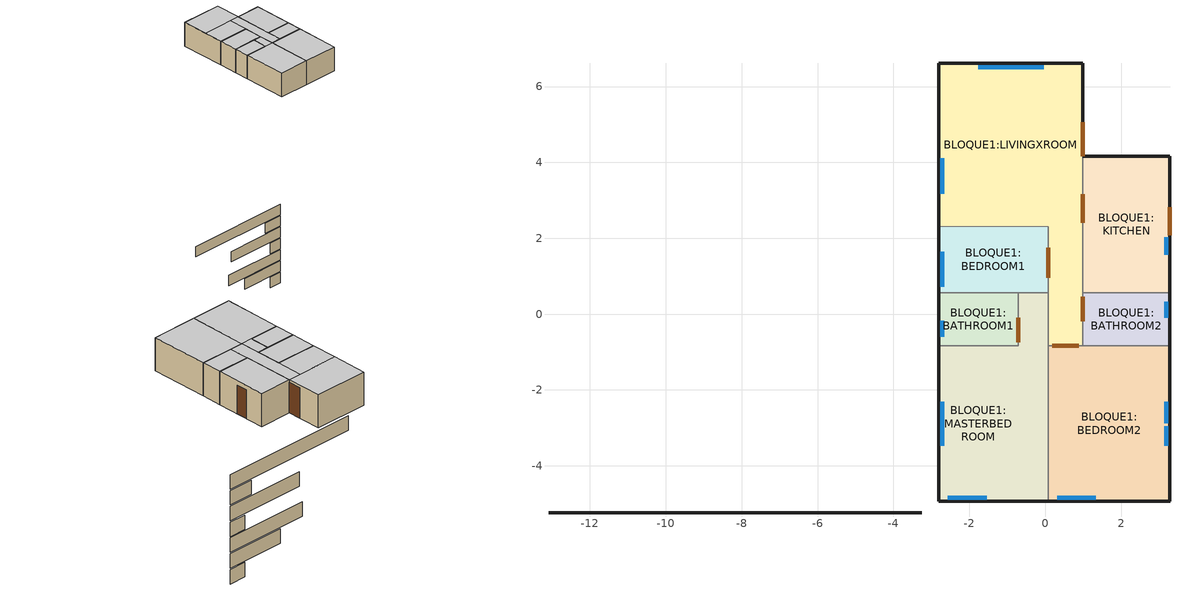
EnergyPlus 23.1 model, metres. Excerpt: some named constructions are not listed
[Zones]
BLOQUE1:LIVINGXROOM
 floor othersideconditionsmodel (SUELO CASO BASE MULCHEN): 0.08,2.31 0.99,2.3 0.99,-0.84 0.08,-0.84 z0; -2.81,6.61 0.99,6.61 0.99,2.3 -2.81,2.31 z0
 wall outside (MURO CASO BASE MULCHEN 01): 0.99,4.16 0.99,6.61 -2.81,6.61 -2.81,2.31 z0:2.3
 wall outside (LinearBridgingConstruction): -3.26,-5.24 -13.09,-5.24 z-11.1:-10.1
 wall to BLOQUE1:BEDROOM1 (Lightweight 2 x 25mm gypsum plasterboard with 100mm cavity): -2.81,2.31 0.08,2.31 0.08,0.56 z0:2.3
 wall to BLOQUE1:MASTERBEDROOM (Lightweight 2 x 25mm gypsum plasterboard with 100mm cavity): 0.08,0.56 0.08,-0.84 z0:2.3
 wall to BLOQUE1:BEDROOM2 (Lightweight 2 x 25mm gypsum plasterboard with 100mm cavity): 0.08,-0.84 0.99,-0.84 z0:2.3
 wall to BLOQUE1:BATHROOM2 (Lightweight 2 x 25mm gypsum plasterboard with 100mm cavity): 0.99,-0.84 0.99,0.56 z0:2.3
 wall to BLOQUE1:KITCHEN (Lightweight 2 x 25mm gypsum plasterboard with 100mm cavity): 0.99,0.56 0.99,4.16 z0:2.3
 window (VENTANA CASO BASE MULCHEN - 1001): -0.03,6.51 -1.77,6.51 z0.74:1.96; -2.71,4.11 -2.71,3.18 z1.04:1.96
 door inside (Puerta interior del proyecto): 0.08,1.74 0.08,0.95 z0:2.1; 0.18,-0.84 0.89,-0.84 / 0.99,-0.18 0.99,0.46 / 0.99,2.42 0.99,3.16 z0:2.12
 door (Copia de Wooden door): 0.99,4.17 0.99,5.06 z0:2.12
 ceiling adiabatic (CIELO FALSO CASO BASE MULCHEN_Reversed): 0.08,4.16 -2.81,4.16 -2.81,2.31 0.08,2.31 z2.3; 0.99,4.16 0.08,4.16 0.08,-0.84 0.99,-0.84 z2.3; 0.99,6.61 -2.81,6.61 -2.81,4.16 0.99,4.16 z2.3
BLOQUE1:BEDROOM1
 floor othersideconditionsmodel (SUELO CASO BASE MULCHEN): -2.81,2.31 0.08,2.31 0.08,0.56 -2.81,0.56 z0
 wall outside (MURO CASO BASE MULCHEN 01): -2.81,2.31 -2.81,0.56 z0:2.3
 wall outside (LinearBridgingConstruction): -3.26,-5.24 -5,-5.24 z-12.2:-11.2
 wall to BLOQUE1:BATHROOM1 (Lightweight 2 x 25mm gypsum plasterboard with 100mm cavity): -2.81,0.56 -0.71,0.56 z0:2.3
 wall to BLOQUE1:MASTERBEDROOM (Lightweight 2 x 25mm gypsum plasterboard with 100mm cavity): -0.71,0.56 0.08,0.56 z0:2.3
 window (VENTANA CASO BASE MULCHEN - 1001): -2.71,1.64 -2.71,0.73 z1.07:1.99
 ceiling adiabatic (CIELO FALSO CASO BASE MULCHEN_Reversed): 0.08,2.31 -2.81,2.31 -2.81,0.56 0.08,0.56 z2.3
BLOQUE1:MASTERBEDROOM
 floor othersideconditionsmodel (SUELO CASO BASE MULCHEN): -2.81,-0.84 -0.71,-0.84 -0.71,-4.94 -2.81,-4.94 z0; -0.71,0.56 0.08,0.56 0.08,-4.94 -0.71,-4.94 z0
 wall outside (MURO CASO BASE MULCHEN 01): -2.81,-0.84 -2.81,-4.94 0.08,-4.94 z0:2.3
 wall outside (LinearBridgingConstruction): -3.26,-5.24 -8.99,-5.24 z-13.3:-12.3
 wall to BLOQUE1:BATHROOM1 (Lightweight 2 x 25mm gypsum plasterboard with 100mm cavity): -0.71,0.56 -0.71,-0.84 -2.81,-0.84 z0:2.3
 wall to BLOQUE1:BEDROOM2 (Lightweight 2 x 25mm gypsum plasterboard with 100mm cavity): 0.08,-4.94 0.08,-0.84 z0:2.3
 window (VENTANA CASO BASE MULCHEN - 1001): -2.71,-2.3 -2.71,-3.47 z1.07:1.99; -2.57,-4.84 -1.55,-4.84 z1.03:1.96
 door inside (Puerta interior del proyecto): -0.71,-0.09 -0.71,-0.74 z0:2.11
 ceiling adiabatic (CIELO FALSO CASO BASE MULCHEN_Reversed): 0.08,0.56 -0.71,0.56 -0.71,-0.84 0.08,-0.84 z2.3; 0.08,-0.84 -2.81,-0.84 -2.81,-4.94 0.08,-4.94 z2.3
BLOQUE1:BEDROOM2
 floor othersideconditionsmodel (SUELO CASO BASE MULCHEN): 0.08,-0.84 3.29,-0.84 3.29,-4.94 0.08,-4.94 z0
 wall outside (MURO CASO BASE MULCHEN 01): 0.08,-4.94 3.29,-4.94 3.29,-0.84 z0:2.3
 wall outside (LinearBridgingConstruction): -3.26,-5.24 -9.26,-5.24 z-15.5:-14.5
 wall to BLOQUE1:BATHROOM2 (Lightweight 2 x 25mm gypsum plasterboard with 100mm cavity): 3.29,-0.84 0.99,-0.84 z0:2.3
 window (VENTANA CASO BASE MULCHEN - 1001): 0.32,-4.84 1.34,-4.84 z1.04:1.96; 3.19,-2.88 3.19,-2.31 / 3.19,-3.47 3.19,-2.96 z1.04:1.95
 ceiling adiabatic (CIELO FALSO CASO BASE MULCHEN_Reversed): 3.29,-0.84 0.08,-0.84 0.08,-4.94 3.29,-4.94 z2.3
BLOQUE1:BATHROOM2
 floor othersideconditionsmodel (SUELO CASO BASE MULCHEN): 0.99,0.56 3.29,0.56 3.29,-0.84 0.99,-0.84 z0
 wall outside (MURO CASO BASE MULCHEN 01): 3.29,-0.84 3.29,0.56 z0:2.3
 wall outside (LinearBridgingConstruction): -3.26,-5.24 -4.45,-5.24 z-17.7:-16.7
 wall to BLOQUE1:KITCHEN (Lightweight 2 x 25mm gypsum plasterboard with 100mm cavity_Rev): 3.29,0.56 0.99,0.56 z0:2.3
 window (VENTANA CASO BASE MULCHEN - 1001): 3.19,-0.1 3.19,0.32 z1.51:1.98
 ceiling adiabatic (CIELO FALSO CASO BASE MULCHEN_Reversed): 3.29,0.56 0.99,0.56 0.99,-0.84 3.29,-0.84 z2.3
BLOQUE1:KITCHEN
 floor othersideconditionsmodel (SUELO CASO BASE MULCHEN): 0.99,4.16 3.29,4.16 3.29,0.56 0.99,0.56 z0
 wall outside (MURO CASO BASE MULCHEN 01): 3.29,0.56 3.29,4.16 0.99,4.16 z0:2.3
 wall outside (LinearBridgingConstruction): -3.26,-5.24 -7.4,-5.24 z-16.6:-15.6
 window (VENTANA CASO BASE MULCHEN - 1001): 3.19,1.56 3.19,2.03 z1.04:1.95
 door (Puerta exterior del proyecto): 3.29,2.07 3.29,2.82 z0:1.99
 ceiling adiabatic (CIELO FALSO CASO BASE MULCHEN_Reversed): 3.29,4.16 0.99,4.16 0.99,0.56 3.29,0.56 z2.3
BLOQUE1:BATHROOM1
 floor othersideconditionsmodel (SUELO CASO BASE MULCHEN): -2.81,0.56 -0.71,0.56 -0.71,-0.84 -2.81,-0.84 z0
 wall outside (MURO CASO BASE MULCHEN 01): -2.81,0.56 -2.81,-0.84 z0:2.3
 wall outside (LinearBridgingConstruction): -3.26,-5.24 -4.45,-5.24 z-14.4:-13.4
 window (VENTANA CASO BASE MULCHEN - 1001): -2.71,-0.18 -2.71,-0.6 z1.5:1.98
 ceiling adiabatic (CIELO FALSO CASO BASE MULCHEN_Reversed): -0.71,0.56 -2.81,0.56 -2.81,-0.84 -0.71,-0.84 z2.3
[Schedule:Day:Interval]
11: No, 24:00, 0
[Schedule:Day:List]
10017: No, 60, .85, .85, .85, .85, .85, .85, 1, 1, 1, 1, 1, 1, 1, 1, 1, 1, 1, 1, 1, 1, 1, 1, .85, .85
[Schedule:Week:Daily]
CEV HORARIO CARGAS INTERNAS ASOCIADAS A OCUPANTES 2O22_Jan; CEV HORARIO CARGAS INTERNAS ASOCIADAS A OCUPANTES 2O22_Feb; CEV HORARIO CARGAS INTERNAS ASOCIADAS A OCUPANTES 2O22_Mar; CEV HORARIO CARGAS INTERNAS ASOCIADAS A OCUPANTES 2O22_Apr; CEV HORARIO CARGAS INTERNAS ASOCIADAS A OCUPANTES 2O22_May; CEV HORARIO CARGAS INTERNAS ASOCIADAS A OCUPANTES 2O22_Jun; CEV HORARIO CARGAS INTERNAS ASOCIADAS A OCUPANTES 2O22_Jul; CEV HORARIO CARGAS INTERNAS ASOCIADAS A OCUPANTES 2O22_Aug; CEV HORARIO CARGAS INTERNAS ASOCIADAS A OCUPANTES 2O22_Sep; CEV HORARIO CARGAS INTERNAS ASOCIADAS A OCUPANTES 2O22_Oct; CEV HORARIO CARGAS INTERNAS ASOCIADAS A OCUPANTES 2O22_Nov; CEV HORARIO CARGAS INTERNAS ASOCIADAS A OCUPANTES 2O22_Dec: 10017, 10017, 10017, 10017, 10017, 10017, 10017, 10017, 10017, 11, 10017, 10017
[Schedule:Year]
CEV HORARIO CARGAS INTERNAS ASOCIADAS A OCUPANTES 2O22: CEV HORARIO CARGAS INTERNAS ASOCIADAS A OCUPANTES 2O22_Jan, 1, 1, 1, 31, CEV HORARIO CARGAS INTERNAS ASOCIADAS A OCUPANTES 2O22_Feb, 2, 1, 2, 28, CEV HORARIO CARGAS INTERNAS ASOCIADAS A OCUPANTES 2O22_Mar, 3, 1, 3, 31, CEV HORARIO CARGAS INTERNAS ASOCIADAS A OCUPANTES 2O22_Apr, 4, 1, 4, 30, CEV HORARIO CARGAS INTERNAS ASOCIADAS A OCUPANTES 2O22_May, 5, 1, 5, 31, CEV HORARIO CARGAS INTERNAS ASOCIADAS A OCUPANTES 2O22_Jun, 6, 1, 6, 30, CEV HORARIO CARGAS INTERNAS ASOCIADAS A OCUPANTES 2O22_Jul, 7, 1, 7, 31, CEV HORARIO CARGAS INTERNAS ASOCIADAS A OCUPANTES 2O22_Aug, 8, 1, 8, 31, CEV HORARIO CARGAS INTERNAS ASOCIADAS A OCUPANTES 2O22_Sep, 9, 1, 9, 30, CEV HORARIO CARGAS INTERNAS ASOCIADAS A OCUPANTES 2O22_Oct, 10, 1, 10, 31, CEV HORARIO CARGAS INTERNAS ASOCIADAS A OCUPANTES 2O22_Nov, 11, 1, 11, 30, CEV HORARIO CARGAS INTERNAS ASOCIADAS A OCUPANTES 2O22_Dec, 12, 1, 12, 31
[Schedule:Compact]
On: Through: 12/31, For: AllDays, Until: 24:00, 1
20001: Through: 12/31, For: Weekdays Weekends SummerDesignDays, Until: 24:00, -.5, For: WinterDesignDays, Until: 24:00, 0, For: AllOtherDays, Until: 24:00, -.5
[SCHEDULE:COMPACT]
Vent_SP_temp: Through: 12/31, For: AllDays, Until: 24:00, 24
[CURVE:BIQUADRATIC] Output Unit Type=Dimensionless
Name | Coefficient1 Constant | Coefficient2 x | Coefficient3 x2 | Coefficient4 y | Coefficient5 y2 | Coefficient6 xy | Minimum Value of x | Maximum Value of x | Minimum Value of y | Maximum Value of y | Input Unit Type for X | Input Unit Type for Y
VRFHeatEIRFTHi | 2.50401 | -0.0573677 | 4.07336e-05 | -0.129597 | 0.00135839 | 0.00317047 | 15 | 27 | -10 | 15 | Temperature | Temperature
CoolingLengthCorrectionFactor | 1.06938 | -0.0014951 | 2.56e-06 | -0.11511 | 0.0511169 | -0.0004369 | 8 | 175 | 0.5 | 1.5 | Temperature | Temperature
VRF Piping Correction Factor for Length in Heating Mode | 0.989916 | 0.001961 | -3.6e-05 | 0 | 0 | 0 | 7 | 106.5 | 1 | 1 | Distance | Dimensionless
VRF Heat Recovery Cooling Capacity Modifier; VRF Heat Recovery Heating Capacity Modifier | 0.9 | 0 | 0 | 0 | 0 | 0 | -100 | 100 | -100 | 100 | Temperature | Temperature
VRF Heat Recovery Cooling Energy Modifier; VRF Heat Recovery Heating Energy Modifier | 1.1 | 0 | 0 | 0 | 0 | 0 | -100 | 100 | -100 | 100 | Temperature | Temperature
[AirflowNetwork:SimulationControl]
VENT: AirflowNetwork Control=MultizoneWithoutDistribution; Wind Pressure Coefficient Type=Input; Height Selection for Local Wind Pressure Calculation=OpeningHeight; Building Type=LowRise; Maximum Number of Iterations=1000; Initialization Type=ZeroNodePressures; Relative Airflow Convergence Tolerance=0.0001; Absolute Airflow Convergence Tolerance=1e-06; Convergence Acceleration Limit=-0.5; Azimuth Angle of Long Axis of Building=0; Ratio of Building Width Along Short Axis to Width Along Long Axis=1; Height Dependence of External Node Temperature=No; Solver=SkylineLU; Allow Unsupported Zone Equipment=No; Do Distribution Duct Sizing Calculation=No
[AirflowNetwork:MultiZone:Zone] Ventilation Control Mode=Temperature; Ventilation Control Zone Temperature Setpoint Schedule=20001; Venting Availability Schedule=CEV HORARIO CARGAS INTERNAS ASOCIADAS A OCUPANTES 2O22
BLOQUE1:LIVINGXROOM; BLOQUE1:BEDROOM1; BLOQUE1:MASTERBEDROOM; BLOQUE1:BATHROOM1; BLOQUE1:BEDROOM2; BLOQUE1:KITCHEN; BLOQUE1:BATHROOM2
[AirflowNetwork:MultiZone:Surface] WindowDoor Opening Factor or Crack Factor=1
Name | Leakage Component | Ventilation Control Mode | Venting Availability Schedule | Ventilation Control Zone Temperature Setpoint Schedule
BLOQUE1:LIVINGXROOM_Partition_2_0_0 | BLOQUE1:LIVINGXROOM_Partition_2_0_0
BLOQUE1:LIVINGXROOM_Partition_3_0_0 | BLOQUE1:LIVINGXROOM_Partition_3_0_0
BLOQUE1:LIVINGXROOM_Partition_3_0_0_0_0_0_Door | BLOQUE1:LIVINGXROOM_Partition_3_0_0_0_0_0_Door | Constant | On
BLOQUE1:LIVINGXROOM_Partition_4_0_0 | BLOQUE1:LIVINGXROOM_Partition_4_0_0
BLOQUE1:LIVINGXROOM_Partition_5_0_0 | BLOQUE1:LIVINGXROOM_Partition_5_0_0
BLOQUE1:LIVINGXROOM_Partition_5_0_0_0_0_0_Door | BLOQUE1:LIVINGXROOM_Partition_5_0_0_0_0_0_Door | Constant | On
BLOQUE1:LIVINGXROOM_Partition_6_0_0 | BLOQUE1:LIVINGXROOM_Partition_6_0_0
BLOQUE1:LIVINGXROOM_Partition_6_0_0_0_0_0_Door | BLOQUE1:LIVINGXROOM_Partition_6_0_0_0_0_0_Door | Constant | On
BLOQUE1:LIVINGXROOM_Partition_7_0_0 | BLOQUE1:LIVINGXROOM_Partition_7_0_0
BLOQUE1:LIVINGXROOM_Partition_7_0_0_0_0_0_Door | BLOQUE1:LIVINGXROOM_Partition_7_0_0_0_0_0_Door | Constant | On
BLOQUE1:LIVINGXROOM_Wall_8_0_0 | BLOQUE1:LIVINGXROOM_Wall_8_0_0
BLOQUE1:LIVINGXROOM_Wall_8_0_0_0_0_0_Door | BLOQUE1:LIVINGXROOM_Wall_8_0_0_0_0_0_Door | Constant | On
BLOQUE1:LIVINGXROOM_Wall_9_0_0 | BLOQUE1:LIVINGXROOM_Wall_9_0_0
BLOQUE1:LIVINGXROOM_Wall_9_0_0_0_0_0_Win | BLOQUE1:LIVINGXROOM_Wall_9_0_0_0_0_0_Win | Temperature | On | Vent_SP_temp
BLOQUE1:LIVINGXROOM_Wall_10_0_0 | BLOQUE1:LIVINGXROOM_Wall_10_0_0
BLOQUE1:LIVINGXROOM_Wall_10_0_0_0_0_0_Win | BLOQUE1:LIVINGXROOM_Wall_10_0_0_0_0_0_Win | Temperature | On | Vent_SP_temp
BLOQUE1:BEDROOM1_Wall_2_0_0 | BLOQUE1:BEDROOM1_Wall_2_0_0
BLOQUE1:BEDROOM1_Wall_2_0_0_0_0_0_Win | BLOQUE1:BEDROOM1_Wall_2_0_0_0_0_0_Win | Temperature | On | Vent_SP_temp
BLOQUE1:BEDROOM1_Partition_3_0_0 | BLOQUE1:BEDROOM1_Partition_3_0_0
BLOQUE1:BEDROOM1_Partition_4_0_0 | BLOQUE1:BEDROOM1_Partition_4_0_0
BLOQUE1:MASTERBEDROOM_Partition_2_0_0 | BLOQUE1:MASTERBEDROOM_Partition_2_0_0
BLOQUE1:MASTERBEDROOM_Partition_2_0_0_0_0_0_Door | BLOQUE1:MASTERBEDROOM_Partition_2_0_0_0_0_0_Door | Constant | On
BLOQUE1:MASTERBEDROOM_Partition_3_0_0 | BLOQUE1:MASTERBEDROOM_Partition_3_0_0
BLOQUE1:MASTERBEDROOM_Wall_4_0_0 | BLOQUE1:MASTERBEDROOM_Wall_4_0_0
BLOQUE1:MASTERBEDROOM_Wall_4_0_0_0_0_0_Win | BLOQUE1:MASTERBEDROOM_Wall_4_0_0_0_0_0_Win | Temperature | On | Vent_SP_temp
BLOQUE1:MASTERBEDROOM_Wall_5_0_0 | BLOQUE1:MASTERBEDROOM_Wall_5_0_0
BLOQUE1:MASTERBEDROOM_Wall_5_0_0_0_0_0_Win | BLOQUE1:MASTERBEDROOM_Wall_5_0_0_0_0_0_Win | Temperature | On | Vent_SP_temp
BLOQUE1:MASTERBEDROOM_Partition_6_0_0 | BLOQUE1:MASTERBEDROOM_Partition_6_0_0
BLOQUE1:BATHROOM1_Wall_2_0_0 | BLOQUE1:BATHROOM1_Wall_2_0_0
BLOQUE1:BATHROOM1_Wall_2_0_0_0_0_0_Win | BLOQUE1:BATHROOM1_Wall_2_0_0_0_0_0_Win | Temperature | On | Vent_SP_temp
BLOQUE1:BEDROOM2_Wall_3_0_0 | BLOQUE1:BEDROOM2_Wall_3_0_0
BLOQUE1:BEDROOM2_Wall_3_0_0_0_0_0_Win | BLOQUE1:BEDROOM2_Wall_3_0_0_0_0_0_Win | Temperature | On | Vent_SP_temp
BLOQUE1:BEDROOM2_Wall_4_0_0 | BLOQUE1:BEDROOM2_Wall_4_0_0
BLOQUE1:BEDROOM2_Wall_4_0_0_0_0_1_Win | BLOQUE1:BEDROOM2_Wall_4_0_0_0_0_1_Win | Temperature | On | Vent_SP_temp
BLOQUE1:BEDROOM2_Wall_4_0_0_1_0_0_Win | BLOQUE1:BEDROOM2_Wall_4_0_0_1_0_0_Win | Temperature | On | Vent_SP_temp
BLOQUE1:BEDROOM2_Partition_5_0_0 | BLOQUE1:BEDROOM2_Partition_5_0_0
BLOQUE1:KITCHEN_Partition_3_0_0 | BLOQUE1:KITCHEN_Partition_3_0_0
BLOQUE1:KITCHEN_Wall_4_0_0 | BLOQUE1:KITCHEN_Wall_4_0_0
BLOQUE1:KITCHEN_Wall_4_0_0_0_0_1_Door | BLOQUE1:KITCHEN_Wall_4_0_0_0_0_1_Door | Constant | On
BLOQUE1:KITCHEN_Wall_4_0_0_1_0_0_Win | BLOQUE1:KITCHEN_Wall_4_0_0_1_0_0_Win | Temperature | On | Vent_SP_temp
BLOQUE1:KITCHEN_Wall_5_0_0 | BLOQUE1:KITCHEN_Wall_5_0_0
BLOQUE1:BATHROOM2_Wall_4_0_0 | BLOQUE1:BATHROOM2_Wall_4_0_0
BLOQUE1:BATHROOM2_Wall_4_0_0_0_0_0_Win | BLOQUE1:BATHROOM2_Wall_4_0_0_0_0_0_Win | Temperature | On | Vent_SP_temp
[AirflowNetwork:MultiZone:ReferenceCrackConditions]
Reference Crack Conditions: Reference Temperature=20; Reference Barometric Pressure=101320; Reference Humidity Ratio=0.005
[AirflowNetwork:MultiZone:Surface:Crack] Reference Crack Conditions=Reference Crack Conditions
Name | Air Mass Flow Coefficient at Reference Conditions | Air Mass Flow Exponent
DefaultCrack | 1e-11 | 0.66
BLOQUE1:LIVINGXROOM_Partition_2_0_0 | 0.0132825 | 0.75
BLOQUE1:LIVINGXROOM_Partition_3_0_0 | 0.0046955 | 0.75
BLOQUE1:LIVINGXROOM_Partition_4_0_0 | 0.0064431 | 0.75
BLOQUE1:LIVINGXROOM_Partition_5_0_0 | 0.0012017 | 0.75
BLOQUE1:LIVINGXROOM_Partition_6_0_0 | 0.0037267 | 0.75
BLOQUE1:LIVINGXROOM_Partition_7_0_0 | 0.0133976 | 0.75
BLOQUE1:LIVINGXROOM_Wall_8_0_0 | 0.0001498 | 0.7
BLOQUE1:LIVINGXROOM_Wall_9_0_0 | 0.0002648 | 0.7
BLOQUE1:LIVINGXROOM_Wall_10_0_0 | 0.0003614 | 0.7
BLOQUE1:BEDROOM1_Wall_2_0_0 | 0.0001275 | 0.7
BLOQUE1:BEDROOM1_Partition_3_0_0; BLOQUE1:MASTERBEDROOM_Partition_3_0_0 | 0.0096667 | 0.75
BLOQUE1:BEDROOM1_Partition_4_0_0 | 0.0036158 | 0.75
BLOQUE1:MASTERBEDROOM_Partition_2_0_0 | 0.0037225 | 0.75
BLOQUE1:MASTERBEDROOM_Wall_4_0_0 | 0.0003338 | 0.7
BLOQUE1:MASTERBEDROOM_Wall_5_0_0 | 0.0002279 | 0.7
BLOQUE1:MASTERBEDROOM_Partition_6_0_0 | 0.0188516 | 0.75
BLOQUE1:BATHROOM1_Wall_2_0_0 | 0.0001208 | 0.7
BLOQUE1:BEDROOM2_Wall_3_0_0 | 0.0002581 | 0.7
BLOQUE1:BEDROOM2_Wall_4_0_0 | 0.0003372 | 0.7
BLOQUE1:BEDROOM2_Partition_5_0_0; BLOQUE1:KITCHEN_Partition_3_0_0 | 0.01058 | 0.75
BLOQUE1:KITCHEN_Wall_4_0_0 | 0.0002546 | 0.7
BLOQUE1:KITCHEN_Wall_5_0_0 | 0.0002116 | 0.7
BLOQUE1:BATHROOM2_Wall_4_0_0 | 0.0001209 | 0.7
[AirflowNetwork:MultiZone:Component:DetailedOpening] Air Mass Flow Exponent When Opening is Closed=0.7; Type of Rectangular Large Vertical Opening LVO=NonPivoted; Extra Crack Length or Height of Pivoting Axis=0; Number of Sets of Opening Factor Data=2; Opening Factor 1=0; Discharge Coefficient for Opening Factor 1=0.65; Width Factor for Opening Factor 1=0; Height Factor for Opening Factor 1=1; Start Height Factor for Opening Factor 1=0; Opening Factor 2=1; Discharge Coefficient for Opening Factor 2=0.65; Width Factor for Opening Factor 2=1; Height Factor for Opening Factor 2=1; Start Height Factor for Opening Factor 2=0; Opening Factor 3=0; Discharge Coefficient for Opening Factor 3=0; Width Factor for Opening Factor 3=0; Height Factor for Opening Factor 3=0; Start Height Factor for Opening Factor 3=0; Opening Factor 4=0; Discharge Coefficient for Opening Factor 4=0; Width Factor for Opening Factor 4=0; Height Factor for Opening Factor 4=0; Start Height Factor for Opening Factor 4=0
Name | Air Mass Flow Coefficient When Opening is Closed
BLOQUE1:LIVINGXROOM_Partition_3_0_0_0_0_0_Door; BLOQUE1:LIVINGXROOM_Partition_5_0_0_0_0_0_Door; BLOQUE1:LIVINGXROOM_Partition_6_0_0_0_0_0_Door; BLOQUE1:LIVINGXROOM_Partition_7_0_0_0_0_0_Door; BLOQUE1:MASTERBEDROOM_Partition_2_0_0_0_0_0_Door | 0.02
BLOQUE1:LIVINGXROOM_Wall_8_0_0_0_0_0_Door; BLOQUE1:KITCHEN_Wall_4_0_0_0_0_1_Door | 0.0006
BLOQUE1:LIVINGXROOM_Wall_9_0_0_0_0_0_Win; BLOQUE1:LIVINGXROOM_Wall_10_0_0_0_0_0_Win; BLOQUE1:BEDROOM1_Wall_2_0_0_0_0_0_Win; BLOQUE1:MASTERBEDROOM_Wall_4_0_0_0_0_0_Win; BLOQUE1:MASTERBEDROOM_Wall_5_0_0_0_0_0_Win; BLOQUE1:BATHROOM1_Wall_2_0_0_0_0_0_Win; BLOQUE1:BEDROOM2_Wall_3_0_0_0_0_0_Win; BLOQUE1:BEDROOM2_Wall_4_0_0_0_0_1_Win; BLOQUE1:BEDROOM2_Wall_4_0_0_1_0_0_Win; BLOQUE1:KITCHEN_Wall_4_0_0_1_0_0_Win; BLOQUE1:BATHROOM2_Wall_4_0_0_0_0_0_Win | 6e-05
[AirflowNetwork:MultiZone:ExternalNode]
Name | External Node Height | Wind Pressure Coefficient Curve
BLOQUE1:LIVINGXROOM_Wall_8_0_0 | 1.53 | BLOQUE1:LIVINGXROOM_Wall_8_0_0
BLOQUE1:LIVINGXROOM_Wall_8_0_0_0_0_0_Door | 1.42 | BLOQUE1:LIVINGXROOM_Wall_8_0_0_0_0_0_Door
BLOQUE1:LIVINGXROOM_Wall_9_0_0 | 1.53 | BLOQUE1:LIVINGXROOM_Wall_9_0_0
BLOQUE1:LIVINGXROOM_Wall_9_0_0_0_0_0_Win | 1.8 | BLOQUE1:LIVINGXROOM_Wall_9_0_0_0_0_0_Win
BLOQUE1:LIVINGXROOM_Wall_10_0_0 | 1.53 | BLOQUE1:LIVINGXROOM_Wall_10_0_0
BLOQUE1:LIVINGXROOM_Wall_10_0_0_0_0_0_Win | 2 | BLOQUE1:LIVINGXROOM_Wall_10_0_0_0_0_0_Win
BLOQUE1:BEDROOM1_Wall_2_0_0 | 1.53 | BLOQUE1:BEDROOM1_Wall_2_0_0
BLOQUE1:BEDROOM1_Wall_2_0_0_0_0_0_Win | 2.04 | BLOQUE1:BEDROOM1_Wall_2_0_0_0_0_0_Win
BLOQUE1:MASTERBEDROOM_Wall_4_0_0 | 1.53 | BLOQUE1:MASTERBEDROOM_Wall_4_0_0
BLOQUE1:MASTERBEDROOM_Wall_4_0_0_0_0_0_Win | 2.04 | BLOQUE1:MASTERBEDROOM_Wall_4_0_0_0_0_0_Win
BLOQUE1:MASTERBEDROOM_Wall_5_0_0 | 1.53 | BLOQUE1:MASTERBEDROOM_Wall_5_0_0
BLOQUE1:MASTERBEDROOM_Wall_5_0_0_0_0_0_Win | 1.99 | BLOQUE1:MASTERBEDROOM_Wall_5_0_0_0_0_0_Win
BLOQUE1:BATHROOM1_Wall_2_0_0 | 1.53 | BLOQUE1:BATHROOM1_Wall_2_0_0
BLOQUE1:BATHROOM1_Wall_2_0_0_0_0_0_Win | 2.32 | BLOQUE1:BATHROOM1_Wall_2_0_0_0_0_0_Win
BLOQUE1:BEDROOM2_Wall_3_0_0 | 1.53 | BLOQUE1:BEDROOM2_Wall_3_0_0
BLOQUE1:BEDROOM2_Wall_3_0_0_0_0_0_Win | 2 | BLOQUE1:BEDROOM2_Wall_3_0_0_0_0_0_Win
BLOQUE1:BEDROOM2_Wall_4_0_0 | 1.53 | BLOQUE1:BEDROOM2_Wall_4_0_0
BLOQUE1:BEDROOM2_Wall_4_0_0_0_0_1_Win | 1.99 | BLOQUE1:BEDROOM2_Wall_4_0_0_0_0_1_Win
BLOQUE1:BEDROOM2_Wall_4_0_0_1_0_0_Win | 1.99 | BLOQUE1:BEDROOM2_Wall_4_0_0_1_0_0_Win
BLOQUE1:KITCHEN_Wall_4_0_0 | 1.53 | BLOQUE1:KITCHEN_Wall_4_0_0
BLOQUE1:KITCHEN_Wall_4_0_0_0_0_1_Door | 1.33 | BLOQUE1:KITCHEN_Wall_4_0_0_0_0_1_Door
BLOQUE1:KITCHEN_Wall_4_0_0_1_0_0_Win | 2 | BLOQUE1:KITCHEN_Wall_4_0_0_1_0_0_Win
BLOQUE1:KITCHEN_Wall_5_0_0 | 1.53 | BLOQUE1:KITCHEN_Wall_5_0_0
BLOQUE1:BATHROOM2_Wall_4_0_0 | 1.53 | BLOQUE1:BATHROOM2_Wall_4_0_0
BLOQUE1:BATHROOM2_Wall_4_0_0_0_0_0_Win | 2.33 | BLOQUE1:BATHROOM2_Wall_4_0_0_0_0_0_Win
[AirflowNetwork:MultiZone:WindPressureCoefficientArray]
Cp Data: Wind Direction 1=0; Wind Direction 2=45; Wind Direction 3=90; Wind Direction 4=135; Wind Direction 5=180; Wind Direction 6=225; Wind Direction 7=270; Wind Direction 8=315
[AirflowNetwork:MultiZone:WindPressureCoefficientValues] AirflowNetworkMultiZoneWindPressureCoefficientArray=Cp Data
Name | Wind Pressure Coefficient Value 1 | Wind Pressure Coefficient Value 2 | Wind Pressure Coefficient Value 3 | Wind Pressure Coefficient Value 4 | Wind Pressure Coefficient Value 5 | Wind Pressure Coefficient Value 6 | Wind Pressure Coefficient Value 7 | Wind Pressure Coefficient Value 8
BLOQUE1:LIVINGXROOM_Wall_8_0_0; BLOQUE1:LIVINGXROOM_Wall_8_0_0_0_0_0_Door; BLOQUE1:BEDROOM2_Wall_4_0_0; BLOQUE1:BEDROOM2_Wall_4_0_0_0_0_1_Win; BLOQUE1:BEDROOM2_Wall_4_0_0_1_0_0_Win; BLOQUE1:KITCHEN_Wall_4_0_0; BLOQUE1:KITCHEN_Wall_4_0_0_0_0_1_Door; BLOQUE1:KITCHEN_Wall_4_0_0_1_0_0_Win; BLOQUE1:BATHROOM2_Wall_4_0_0; BLOQUE1:BATHROOM2_Wall_4_0_0_0_0_0_Win | -0.3 | 0.1 | 0.4 | 0.1 | -0.3 | -0.35 | -0.2 | -0.35
BLOQUE1:LIVINGXROOM_Wall_9_0_0; BLOQUE1:LIVINGXROOM_Wall_9_0_0_0_0_0_Win; BLOQUE1:KITCHEN_Wall_5_0_0 | 0.4 | 0.1 | -0.3 | -0.35 | -0.2 | -0.35 | -0.3 | 0.1
BLOQUE1:LIVINGXROOM_Wall_10_0_0; BLOQUE1:LIVINGXROOM_Wall_10_0_0_0_0_0_Win; BLOQUE1:BEDROOM1_Wall_2_0_0; BLOQUE1:BEDROOM1_Wall_2_0_0_0_0_0_Win; BLOQUE1:MASTERBEDROOM_Wall_4_0_0; BLOQUE1:MASTERBEDROOM_Wall_4_0_0_0_0_0_Win; BLOQUE1:BATHROOM1_Wall_2_0_0; BLOQUE1:BATHROOM1_Wall_2_0_0_0_0_0_Win | -0.3 | -0.35 | -0.2 | -0.35 | -0.3 | 0.1 | 0.4 | 0.1
BLOQUE1:MASTERBEDROOM_Wall_5_0_0; BLOQUE1:MASTERBEDROOM_Wall_5_0_0_0_0_0_Win; BLOQUE1:BEDROOM2_Wall_3_0_0; BLOQUE1:BEDROOM2_Wall_3_0_0_0_0_0_Win | -0.2 | -0.35 | -0.3 | 0.1 | 0.4 | 0.1 | -0.3 | -0.35
